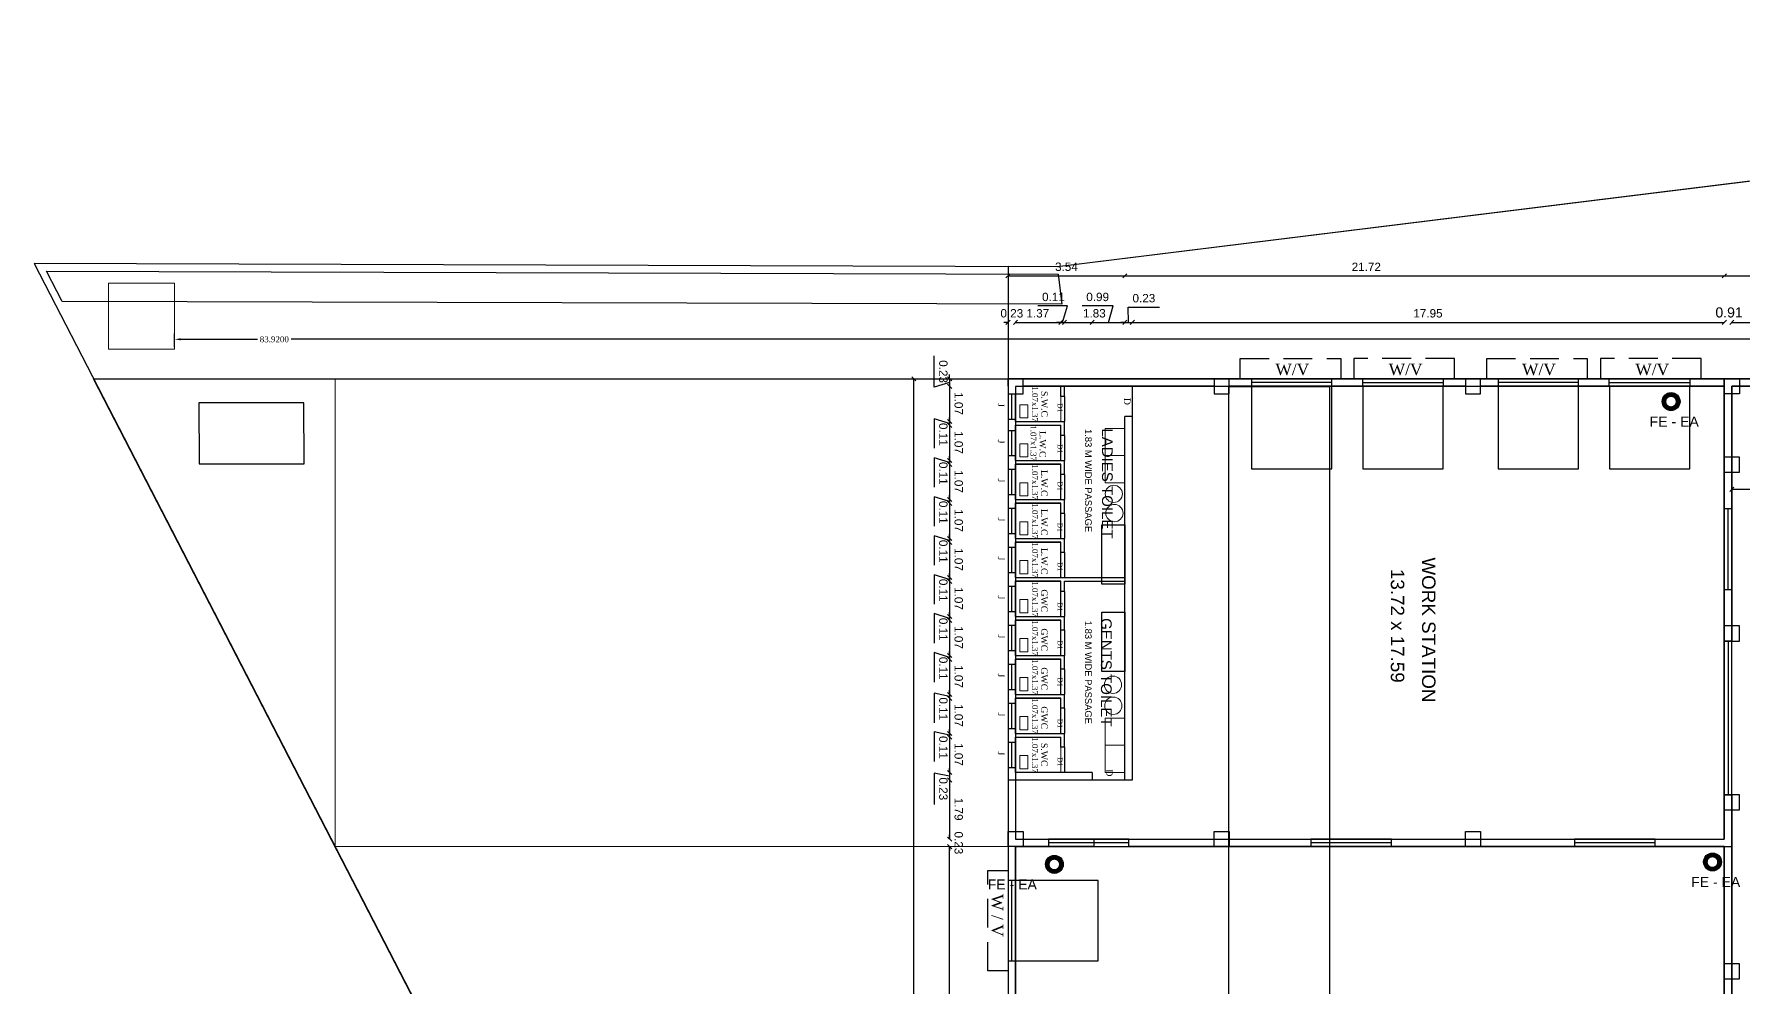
# Model space of a CAD drawing. Header units: metres. Extents: x 2267204 to 2267561, y 3771 to 3959.
# Drawn here: x 2267204.1 to 2267256, y 3919.4 to 3948.3 of the extents above; entities that cross this region are included whole.
import ezdxf
from ezdxf.enums import TextEntityAlignment as Align

# ---------------------------------------------------------------- set-up
doc = ezdxf.new("R2010")
doc.units = ezdxf.units.M
doc.header["$LTSCALE"] = 3.5
doc.header["$MEASUREMENT"] = 0
doc.linetypes.add('HIDDEN', pattern=[0.375, 0.25, -0.125])
doc.layers.get('0').update_dxf_attribs({"linetype": 'CONTINUOUS'})
doc.layers.get('DEFPOINTS').update_dxf_attribs({"linetype": 'CONTINUOUS'})
doc.layers.add('BLK_1_COVERED_AREA', color=140, linetype='CONTINUOUS', plot=False)
doc.layers.add('BLK_1_FLR_0_BLT_UP_AREA', color=1, linetype='CONTINUOUS', plot=False)
for name, color, linetype, lineweight in [('BLK_1_FIRE_TENDER_MOVEMENT', 161, 'CONTINUOUS', 0), ('BLK_1_FLR_0_SP_WC', 233, 'CONTINUOUS', 5), ('BLK_1_FLR_0_WASH', 243, 'CONTINUOUS', 5), ('BLK_2_FIRE_TENDER_MOVEMENT', 161, 'CONTINUOUS', 0), ('SEGREGATED_TOILET', 1, 'CONTINUOUS', 0)]:
    doc.layers.add(name, color=color, linetype=linetype, lineweight=lineweight)
for name, color, linetype in [('BLK_1_FLR_0_AC_ROOM_1', 117, 'CONTINUOUS'), ('BLK_1_FLR_0_CARPET_AREA', 10, 'CONTINUOUS'), ('BLK_1_FLR_0_REGULAR_ROOM_2', 117, 'CONTINUOUS'), ('BLK_1_FLR_0_ROOM_1_LIGHT_VENTILATION_1', 2, 'CONTINUOUS'), ('BLK_1_FLR_0_URINAL', 235, 'CONTINUOUS'), ('BLK_1_FLR_0_WATER_CLOSET', 223, 'CONTINUOUS'), ('BLK_1_FLR_1_ROOF_AREA', 54, 'CONTINUOUS'), ('BLK_1_LVL_0_BLDG_FOOT_PRINT', 1, 'CONTINUOUS'), ('BLK_1_LVL_0_REAR_SETBACK', 11, 'CONTINUOUS'), ('BLK_1_LVL_0_SIDE_SETBACK2', 102, 'CONTINUOUS'), ('floor-ground', 7, 'CONTINUOUS'), ('PLOT_BOUNDARY', 70, 'CONTINUOUS'), ('SEPTIC_TANK_1', 146, 'CONTINUOUS')]:
    doc.layers.add(name, color=color, linetype=linetype)
doc.styles.add('bold', font='arial.ttf')
doc.styles.add('cent', font='arial.ttf', dxfattribs={"height": 9})
doc.styles.add('S', font='times.ttf')
doc.styles.get("Standard").update_dxf_attribs({"font": 'times.ttf'})
doc.styles.add('style3', font='arial.ttf')
doc.styles.add('text', font='arial.ttf')
doc.linetypes.add('ZIGZAG', pattern='A,0.0001,-0.2,[131,ltypeshp.shx,S=0.2,R=0,X=-0.2,Y=0],-0.4,[131,ltypeshp.shx,S=0.2,R=180,X=0.2,Y=0],-0.2', length=0.8001)
doc.dimstyles.get("Standard").update_dxf_attribs({"dimtxt": 0.18, "dimasz": 0.18, "dimexe": 0.18, "dimexo": 0.0625, "dimgap": 0.09, "dimtad": 0, "dimtih": 1, "dimtoh": 1, "dimdec": 4, "dimzin": 0, "dimdsep": 46, "dimtxsty": 'Standard', "dimcen": 0.09, "dimadec": 0, "dimazin": 0, "dimtfac": 1, "dimtdec": 4, "dimtofl": 0, "dimtmove": 0, "dimatfit": 3, "dimfxl": 0, "dimtolj": 1, "dimtzin": 0, "dimarcsym": 0})

# ---------------------------------------------------------------- blocks, each defined once
blk = doc.blocks.new('*D20')
at = {"layer": 'DEFPOINTS', "color": 0}
for p in [(2267292.325, 3939.031), (2267208.405, 3938.728), (2267292.325, 3938.732)]:
    blk.add_point(p, dxfattribs=at)
at = {"layer": 'SEGREGATED_TOILET', "color": 0, "lineweight": -2}
for p, q in [((2267208.405, 3938.791), (2267208.405, 3939.208)), ((2267208.585, 3939.028), (2267210.919, 3939.028)), ((2267292.145, 3939.031), (2267211.938, 3939.028)), ((2267292.325, 3938.794), (2267292.325, 3939.211))]:
    blk.add_line(p, q, dxfattribs=at)
at = {"layer": 'SEGREGATED_TOILET', "color": 0}
for points in [[(2267208.585, 3939.058), (2267208.585, 3938.998), (2267208.405, 3939.028)], [(2267292.145, 3939.061), (2267292.145, 3939.001), (2267292.325, 3939.031)]]:
    blk.add_solid(points, dxfattribs=at)
at = {"layer": 'SEGREGATED_TOILET', "color": 0, "insert": (2267211.428, 3939.028), "char_height": 0.18, "attachment_point": 5}
blk.add_mtext('\\A1;83.9200', dxfattribs=at)
blk = doc.blocks.new('A$C6FD31E64')
h = blk.add_hatch(color=0)
edge = h.paths.add_edge_path()
edge.add_ellipse((23.019, 89.075), major_axis=(0.202, -0.202), ratio=1, start_angle=45, end_angle=225)
edge.add_ellipse((23.019, 89.075), major_axis=(0.202, 0.202), ratio=1, start_angle=135, end_angle=315)
edge = h.paths.add_edge_path(flags=16)
edge.add_ellipse((23.019, 89.075), major_axis=(0.101, -0.101), ratio=1, start_angle=45, end_angle=225, ccw=False)
edge.add_ellipse((23.019, 89.075), major_axis=(0.101, 0.101), ratio=1, start_angle=135, end_angle=315, ccw=False)
h = blk.add_hatch(color=0)
edge = h.paths.add_edge_path()
edge.add_ellipse((4.321, 75.054), major_axis=(0.202, -0.202), ratio=1, start_angle=45, end_angle=225)
edge.add_ellipse((4.321, 75.054), major_axis=(0.202, -0.202), ratio=1, start_angle=225, end_angle=405)
edge = h.paths.add_edge_path(flags=16)
edge.add_ellipse((4.321, 75.054), major_axis=(0.101, -0.101), ratio=1, start_angle=45, end_angle=225, ccw=False)
edge.add_ellipse((4.321, 75.054), major_axis=(0.101, 0.101), ratio=1, start_angle=135, end_angle=315, ccw=False)
h = blk.add_hatch(color=0)
edge = h.paths.add_edge_path()
edge.add_ellipse((24.276, 75.126), major_axis=(0.202, -0.202), ratio=1, start_angle=45, end_angle=225)
edge.add_ellipse((24.276, 75.126), major_axis=(0.202, -0.202), ratio=1, start_angle=225, end_angle=405)
edge = h.paths.add_edge_path(flags=16)
edge.add_ellipse((24.276, 75.126), major_axis=(0.101, 0.101), ratio=1, start_angle=-45, end_angle=135, ccw=False)
edge.add_ellipse((24.276, 75.126), major_axis=(0.101, -0.101), ratio=1, start_angle=225, end_angle=405, ccw=False)
at = {"color": 0, "linetype": 'ByBlock'}
for p, q in [((2.98, 92.949), (2.853, 92.822)), ((2.98, 92.949), (2.853, 92.822)), ((6.397, 92.822), (6.524, 92.949)), ((24.571, 92.822), (24.698, 92.949)), ((24.698, 92.949), (24.571, 92.822)), ((2.853, 91.411), (2.98, 91.538)), ((3.209, 91.538), (3.082, 91.411)), ((3.209, 91.538), (3.082, 91.411)), ((4.454, 91.411), (4.581, 91.538)), ((4.454, 91.411), (4.581, 91.538)), ((4.695, 91.538), (4.568, 91.411)), ((4.695, 91.538), (4.568, 91.411)), ((5.533, 91.538), (5.406, 91.411)), ((6.397, 91.411), (6.524, 91.538)), ((6.397, 91.411), (6.524, 91.538)), ((6.397, 91.411), (6.524, 91.538)), ((6.752, 91.538), (6.625, 91.411)), ((6.752, 91.538), (6.625, 91.411)), ((24.571, 91.411), (24.698, 91.538)), ((24.927, 91.538), (24.8, 91.411)), ((0.127, 89.703), (0, 89.83)), ((1.084, 89.83), (1.211, 89.703)), ((1.211, 89.474), (1.084, 89.601)), ((1.211, 89.474), (1.084, 89.601)), ((1.084, 88.534), (1.211, 88.407)), ((1.084, 88.534), (1.211, 88.407)), ((1.211, 88.293), (1.084, 88.42)), ((1.211, 88.293), (1.084, 88.42)), ((1.084, 87.353), (1.211, 87.226)), ((1.084, 87.353), (1.211, 87.226)), ((1.211, 87.112), (1.084, 87.239)), ((1.211, 87.112), (1.084, 87.239)), ((1.084, 86.172), (1.211, 86.045)), ((1.084, 86.172), (1.211, 86.045)), ((1.211, 85.931), (1.084, 86.058)), ((1.211, 85.931), (1.084, 86.058)), ((24.927, 86.483), (24.8, 86.356)), ((1.084, 84.991), (1.211, 84.864)), ((1.084, 84.991), (1.211, 84.864)), ((1.211, 84.75), (1.084, 84.877)), ((1.211, 84.75), (1.084, 84.877)), ((1.084, 83.81), (1.211, 83.683)), ((1.084, 83.81), (1.211, 83.683)), ((1.211, 83.569), (1.084, 83.696)), ((1.211, 83.569), (1.084, 83.696)), ((1.084, 82.629), (1.211, 82.502)), ((1.084, 82.629), (1.211, 82.502)), ((1.211, 82.387), (1.084, 82.514)), ((1.211, 82.387), (1.084, 82.514)), ((1.084, 81.448), (1.211, 81.321)), ((1.084, 81.448), (1.211, 81.321)), ((1.211, 81.206), (1.084, 81.333)), ((1.211, 81.206), (1.084, 81.333)), ((1.084, 80.266), (1.211, 80.139)), ((1.084, 80.266), (1.211, 80.139)), ((1.211, 80.025), (1.084, 80.152)), ((1.211, 80.025), (1.084, 80.152)), ((1.084, 79.085), (1.211, 78.958)), ((1.084, 79.085), (1.211, 78.958)), ((1.211, 78.844), (1.084, 78.971)), ((1.211, 78.844), (1.084, 78.971)), ((1.084, 77.904), (1.211, 77.777)), ((1.084, 77.904), (1.211, 77.777)), ((1.211, 77.549), (1.084, 77.676)), ((1.211, 77.549), (1.084, 77.676)), ((1.084, 75.885), (1.211, 75.758)), ((1.084, 75.885), (1.211, 75.758)), ((1.211, 75.529), (1.084, 75.656)), ((1.211, 75.529), (1.084, 75.656))]:
    blk.add_line(p, q, dxfattribs=at)
at = {"color": 0}
for p, q in [((2.917, 92.885), (6.46, 92.885)), ((2.917, 92.885), (24.635, 92.885)), ((24.635, 92.885), (55.573, 92.885)), ((4.717, 91.971), (3.821, 91.971)), ((4.574, 91.475), (4.717, 91.971)), ((6.108, 91.971), (5.162, 91.971)), ((5.965, 91.475), (6.108, 91.971)), ((6.575, 91.475), (6.564, 91.933)), ((6.564, 91.933), (7.509, 91.933)), ((2.917, 91.475), (2.79, 91.475)), ((3.146, 91.475), (4.517, 91.475)), ((3.146, 91.475), (3.273, 91.475)), ((4.517, 91.475), (4.39, 91.475)), ((4.517, 91.475), (4.632, 91.475)), ((4.632, 91.475), (6.46, 91.475)), ((4.632, 91.475), (4.759, 91.475)), ((5.47, 91.475), (6.46, 91.475)), ((6.46, 91.475), (6.333, 91.475)), ((6.46, 91.475), (6.689, 91.475)), ((6.689, 91.475), (6.816, 91.475)), ((6.689, 91.475), (24.635, 91.475)), ((24.863, 91.475), (55.344, 91.475)), ((0.682, 89.512), (0.682, 90.457)), ((0.063, 45.939), (0.063, 89.766)), ((1.147, 89.652), (0.682, 89.512)), ((1.147, 89.766), (1.147, 89.893)), ((1.147, 89.766), (1.147, 89.538)), ((24.635, 89.766), (2.917, 89.766)), ((2.917, 89.766), (2.917, 75.593)), ((2.917, 89.766), (2.917, 77.612)), ((2.917, 89.538), (2.917, 89.766)), ((2.917, 89.766), (2.917, 45.939)), ((24.635, 89.766), (2.917, 89.766)), ((2.917, 89.766), (2.917, 77.612)), ((24.635, 89.766), (2.917, 89.766)), ((6.46, 89.766), (2.917, 89.766)), ((2.917, 89.766), (2.917, 77.612)), ((24.635, 89.766), (2.917, 89.766)), ((2.917, 89.766), (2.917, 75.593)), ((3.374, 89.766), (2.917, 89.766)), ((2.917, 89.766), (2.917, 89.309)), ((3.374, 89.766), (2.917, 89.766)), ((2.917, 89.766), (2.917, 89.309)), ((3.374, 89.309), (3.374, 89.766)), ((3.374, 89.309), (3.374, 89.766)), ((9.623, 89.766), (9.166, 89.766)), ((9.166, 89.766), (9.166, 89.309)), ((9.623, 89.766), (9.166, 89.766)), ((9.166, 89.766), (9.166, 89.309)), ((9.623, 89.309), (9.623, 89.766)), ((9.623, 89.309), (9.623, 89.766)), ((12.737, 89.766), (10.299, 89.766)), ((10.299, 89.766), (10.299, 89.538)), ((12.737, 89.652), (10.299, 89.652)), ((12.737, 89.538), (12.737, 89.766)), ((13.671, 89.538), (13.671, 89.766)), ((13.671, 89.766), (16.11, 89.766)), ((13.671, 89.652), (16.11, 89.652)), ((16.11, 89.766), (16.11, 89.538)), ((17.243, 89.766), (16.786, 89.766)), ((16.786, 89.766), (16.786, 89.309)), ((17.243, 89.766), (16.786, 89.766)), ((16.786, 89.766), (16.786, 89.309)), ((17.243, 89.309), (17.243, 89.766)), ((17.243, 89.309), (17.243, 89.766)), ((20.215, 89.766), (17.777, 89.766)), ((17.777, 89.766), (17.777, 89.538)), ((20.215, 89.652), (17.777, 89.652)), ((20.215, 89.538), (20.215, 89.766)), ((21.149, 89.538), (21.149, 89.766)), ((21.149, 89.766), (23.588, 89.766)), ((21.149, 89.652), (23.588, 89.652)), ((23.588, 89.766), (23.588, 89.538)), ((55.573, 89.766), (24.635, 89.766)), ((24.635, 89.766), (24.635, 75.821)), ((24.635, 89.766), (24.863, 89.766)), ((55.573, 89.766), (24.635, 89.766)), ((24.635, 89.766), (24.635, 89.766)), ((55.573, 89.766), (24.635, 89.766)), ((24.635, 89.766), (24.635, 89.766)), ((55.573, 89.766), (24.635, 89.766)), ((24.635, 89.766), (24.635, 89.766)), ((24.635, 89.766), (25.092, 89.766)), ((24.635, 89.309), (24.635, 89.766)), ((25.092, 89.766), (25.092, 89.309)), ((1.147, 89.538), (1.147, 88.471)), ((1.147, 89.538), (1.147, 89.411)), ((2.917, 89.309), (3.146, 89.309)), ((2.917, 89.309), (3.374, 89.309)), ((2.917, 89.309), (3.374, 89.309)), ((3.031, 88.547), (3.031, 89.309)), ((3.146, 89.309), (3.146, 76.05)), ((3.146, 88.471), (3.146, 89.309)), ((9.166, 89.538), (3.374, 89.538)), ((3.374, 89.538), (4.517, 89.538)), ((4.517, 89.233), (4.517, 89.538)), ((4.632, 89.233), (4.517, 89.233)), ((4.632, 89.233), (4.632, 89.538)), ((4.632, 89.538), (5.47, 89.538)), ((4.632, 89.233), (4.632, 88.471)), ((6.689, 77.612), (6.689, 89.538)), ((9.166, 89.309), (9.623, 89.309)), ((9.166, 89.309), (9.623, 89.309)), ((16.786, 89.538), (9.623, 89.538)), ((10.299, 89.538), (12.737, 89.538)), ((16.11, 89.538), (13.671, 89.538)), ((16.786, 89.309), (17.243, 89.309)), ((16.786, 89.309), (17.243, 89.309)), ((24.635, 89.538), (17.243, 89.538)), ((17.777, 89.538), (20.215, 89.538)), ((23.588, 89.538), (21.149, 89.538)), ((25.092, 89.309), (24.635, 89.309)), ((24.863, 89.309), (24.863, 87.393)), ((29.905, 89.538), (25.092, 89.538)), ((1.147, 88.471), (1.147, 88.598)), ((6.689, 88.623), (6.46, 88.623)), ((6.46, 77.612), (6.46, 88.623)), ((1.147, 88.414), (0.682, 88.557)), ((0.682, 88.557), (0.682, 87.66)), ((1.147, 88.471), (1.147, 88.357)), ((1.147, 88.357), (1.147, 88.23)), ((1.147, 88.357), (1.147, 87.29)), ((2.917, 88.547), (3.146, 88.547)), ((2.917, 88.204), (3.146, 88.204)), ((3.031, 87.442), (3.031, 88.204)), ((3.146, 88.471), (4.632, 88.471)), ((3.146, 88.357), (4.517, 88.357)), ((3.146, 87.29), (3.146, 88.357)), ((4.517, 88.052), (4.517, 88.357)), ((4.632, 88.052), (4.632, 88.471)), ((4.632, 88.052), (4.517, 88.052)), ((4.632, 88.052), (4.632, 87.29)), ((1.147, 87.233), (0.682, 87.375)), ((0.682, 87.375), (0.682, 86.479)), ((1.147, 87.29), (1.147, 87.417)), ((1.147, 87.29), (1.147, 87.175)), ((1.147, 87.175), (1.147, 86.109)), ((1.147, 87.175), (1.147, 87.048)), ((2.917, 87.442), (3.146, 87.442)), ((3.146, 87.29), (4.632, 87.29)), ((3.146, 87.175), (4.517, 87.175)), ((3.146, 86.109), (3.146, 87.175)), ((4.517, 86.871), (4.517, 87.175)), ((4.632, 86.871), (4.632, 87.29)), ((25.092, 87.393), (24.635, 87.393)), ((24.635, 87.393), (24.635, 86.936)), ((25.092, 87.393), (24.635, 87.393)), ((24.635, 87.393), (24.635, 86.936)), ((25.092, 86.936), (25.092, 87.393)), ((25.092, 86.936), (25.092, 87.393)), ((2.917, 87.023), (3.146, 87.023)), ((3.031, 86.261), (3.031, 87.023)), ((4.632, 86.871), (4.517, 86.871)), ((4.632, 86.871), (4.632, 86.109)), ((24.635, 86.936), (25.092, 86.936)), ((24.635, 86.936), (25.092, 86.936)), ((24.863, 86.936), (24.863, 82.277)), ((1.147, 86.051), (0.682, 86.194)), ((0.682, 86.194), (0.682, 85.298)), ((1.147, 86.109), (1.147, 86.236)), ((1.147, 86.109), (1.147, 85.994)), ((2.917, 86.261), (3.146, 86.261)), ((3.146, 86.109), (4.632, 86.109)), ((4.632, 85.69), (4.632, 86.109)), ((24.863, 86.42), (26.768, 86.42)), ((1.147, 85.994), (1.147, 84.927)), ((1.147, 85.994), (1.147, 85.867)), ((2.917, 85.842), (3.146, 85.842)), ((3.031, 85.08), (3.031, 85.842)), ((3.146, 85.994), (4.517, 85.994)), ((3.146, 84.927), (3.146, 85.994)), ((4.517, 85.69), (4.517, 85.994)), ((4.632, 85.69), (4.517, 85.69)), ((4.632, 85.69), (4.632, 84.927)), ((24.635, 85.826), (24.635, 83.387)), ((24.863, 85.826), (24.635, 85.826)), ((24.749, 83.387), (24.749, 85.826)), ((24.863, 83.387), (24.863, 85.826)), ((1.147, 84.87), (0.682, 85.013)), ((0.682, 85.013), (0.682, 84.117)), ((1.147, 84.927), (1.147, 85.054)), ((2.917, 85.08), (3.146, 85.08)), ((1.147, 84.927), (1.147, 84.813)), ((1.147, 84.813), (1.147, 83.746)), ((1.147, 84.813), (1.147, 84.686)), ((2.917, 84.661), (3.146, 84.661)), ((3.031, 83.899), (3.031, 84.661)), ((3.146, 84.927), (4.632, 84.927)), ((3.146, 84.813), (4.517, 84.813)), ((3.146, 83.746), (3.146, 84.813)), ((4.517, 84.508), (4.517, 84.813)), ((4.632, 84.508), (4.517, 84.508)), ((4.632, 84.508), (4.632, 84.927)), ((4.632, 84.508), (4.632, 83.746)), ((1.147, 83.689), (0.682, 83.832)), ((0.682, 83.832), (0.682, 82.936)), ((1.147, 83.746), (1.147, 83.873)), ((1.147, 83.746), (1.147, 83.632)), ((1.147, 83.632), (1.147, 82.565)), ((1.147, 83.632), (1.147, 83.505)), ((2.917, 83.899), (3.146, 83.899)), ((2.917, 83.48), (3.146, 83.48)), ((3.031, 82.718), (3.031, 83.48)), ((3.146, 83.746), (6.46, 83.746)), ((3.146, 83.632), (4.517, 83.632)), ((3.146, 82.565), (3.146, 83.632)), ((4.517, 83.327), (4.517, 83.632)), ((4.632, 83.632), (6.46, 83.632)), ((4.632, 83.327), (4.632, 83.632)), ((4.632, 83.327), (4.517, 83.327)), ((4.632, 83.327), (4.632, 82.565)), ((24.635, 83.387), (24.863, 83.387)), ((1.147, 82.508), (0.682, 82.651)), ((0.682, 82.651), (0.682, 81.754)), ((1.147, 82.565), (1.147, 82.692)), ((1.147, 82.565), (1.147, 82.451)), ((1.147, 82.451), (1.147, 81.384)), ((1.147, 82.451), (1.147, 82.324)), ((2.917, 82.718), (3.146, 82.718)), ((3.146, 82.565), (4.632, 82.565)), ((3.146, 82.451), (4.517, 82.451)), ((3.146, 81.384), (3.146, 82.451)), ((4.517, 82.146), (4.517, 82.451)), ((4.632, 82.146), (4.632, 82.565)), ((2.917, 82.299), (3.146, 82.299)), ((3.031, 81.536), (3.031, 82.299)), ((4.632, 82.146), (4.517, 82.146)), ((4.632, 82.146), (4.632, 81.384)), ((25.092, 82.277), (24.635, 82.277)), ((24.635, 82.277), (24.635, 81.82)), ((25.092, 82.277), (24.635, 82.277)), ((24.635, 82.277), (24.635, 81.82)), ((25.092, 81.82), (25.092, 82.277)), ((25.092, 81.82), (25.092, 82.277)), ((1.147, 81.327), (0.682, 81.47)), ((0.682, 81.47), (0.682, 80.573)), ((1.147, 81.384), (1.147, 81.511)), ((1.147, 81.384), (1.147, 81.27)), ((2.917, 81.536), (3.146, 81.536)), ((3.146, 81.384), (4.632, 81.384)), ((4.632, 80.965), (4.632, 81.384)), ((24.635, 81.82), (25.092, 81.82)), ((24.635, 81.82), (25.092, 81.82)), ((1.147, 81.27), (1.147, 80.203)), ((1.147, 81.27), (1.147, 81.143)), ((2.917, 81.117), (3.146, 81.117)), ((3.031, 80.355), (3.031, 81.117)), ((3.146, 81.27), (4.517, 81.27)), ((3.146, 80.203), (3.146, 81.27)), ((4.517, 80.965), (4.517, 81.27)), ((4.632, 80.965), (4.517, 80.965)), ((4.632, 80.965), (4.632, 80.203)), ((1.147, 80.203), (1.147, 80.33)), ((2.917, 80.355), (3.146, 80.355)), ((1.147, 80.146), (0.682, 80.242)), ((0.682, 80.242), (0.682, 79.346)), ((1.147, 80.203), (1.147, 80.089)), ((1.147, 80.089), (1.147, 79.022)), ((1.147, 80.089), (1.147, 79.962)), ((2.917, 79.936), (3.146, 79.936)), ((3.031, 79.174), (3.031, 79.936)), ((3.146, 80.203), (4.632, 80.203)), ((3.146, 80.089), (4.517, 80.089)), ((3.146, 79.022), (3.146, 80.089)), ((4.517, 79.784), (4.517, 80.089)), ((4.632, 79.784), (4.517, 79.784)), ((4.632, 79.784), (4.632, 80.203)), ((4.632, 79.784), (4.632, 79.022)), ((1.147, 78.965), (0.682, 79.074)), ((0.682, 79.074), (0.682, 78.177)), ((1.147, 79.022), (1.147, 79.149)), ((1.147, 79.022), (1.147, 78.908)), ((1.147, 78.908), (1.147, 77.841)), ((1.147, 78.908), (1.147, 78.78)), ((2.917, 79.174), (3.146, 79.174)), ((2.917, 78.755), (3.146, 78.755)), ((3.031, 77.993), (3.031, 78.755)), ((3.146, 79.022), (4.632, 79.022)), ((3.146, 78.908), (4.517, 78.908)), ((3.146, 77.841), (3.146, 78.908)), ((4.517, 78.603), (4.517, 78.908)), ((4.632, 78.603), (4.632, 79.022)), ((4.632, 78.603), (4.517, 78.603)), ((4.632, 78.603), (4.632, 77.841)), ((1.147, 77.726), (0.682, 77.818)), ((0.682, 77.818), (0.682, 76.873)), ((1.147, 77.841), (1.147, 77.968)), ((1.147, 77.841), (1.147, 77.612)), ((2.917, 77.993), (3.146, 77.993)), ((5.47, 77.841), (3.146, 77.841)), ((5.47, 77.841), (5.47, 77.612)), ((1.147, 77.612), (1.147, 75.821)), ((1.147, 77.612), (1.147, 77.485)), ((2.917, 77.612), (2.917, 77.612)), ((2.917, 77.612), (2.917, 75.593)), ((2.917, 77.612), (6.46, 77.612)), ((5.47, 77.612), (6.46, 77.612)), ((6.46, 77.612), (6.689, 77.612)), ((25.092, 77.16), (24.635, 77.16)), ((24.635, 77.16), (24.635, 76.703)), ((25.092, 77.16), (24.635, 77.16)), ((24.635, 77.16), (24.635, 76.703)), ((24.635, 76.703), (25.092, 76.703)), ((24.635, 76.703), (25.092, 76.703)), ((24.863, 76.703), (24.863, 75.593)), ((25.092, 76.703), (25.092, 77.16)), ((25.092, 76.703), (25.092, 77.16)), ((1.147, 75.821), (1.147, 75.948)), ((2.917, 76.05), (3.374, 76.05)), ((2.917, 75.593), (2.917, 76.05)), ((2.917, 76.05), (3.374, 76.05)), ((2.917, 75.593), (2.917, 76.05)), ((2.917, 76.05), (3.374, 76.05)), ((2.917, 75.593), (2.917, 76.05)), ((2.917, 76.05), (3.374, 76.05)), ((2.917, 75.593), (2.917, 76.05)), ((3.374, 76.05), (3.374, 75.593)), ((3.374, 76.05), (3.374, 75.593)), ((3.374, 76.05), (3.374, 75.593)), ((3.374, 76.05), (3.374, 75.593)), ((3.374, 75.821), (9.166, 75.821)), ((6.585, 75.821), (4.147, 75.821)), ((4.147, 75.821), (4.147, 75.593)), ((6.585, 75.707), (4.147, 75.707)), ((6.585, 75.593), (6.585, 75.821)), ((9.166, 76.05), (9.623, 76.05)), ((9.166, 75.593), (9.166, 76.05)), ((9.166, 76.05), (9.623, 76.05)), ((9.166, 75.593), (9.166, 76.05)), ((9.623, 76.05), (9.623, 75.593)), ((9.623, 76.05), (9.623, 75.593)), ((9.623, 75.821), (16.786, 75.821)), ((14.542, 75.821), (12.103, 75.821)), ((12.103, 75.821), (12.103, 75.593)), ((14.542, 75.707), (12.103, 75.707)), ((14.542, 75.593), (14.542, 75.821)), ((16.786, 76.05), (17.243, 76.05)), ((16.786, 75.593), (16.786, 76.05)), ((16.786, 76.05), (17.243, 76.05)), ((16.786, 75.593), (16.786, 76.05)), ((17.243, 76.05), (17.243, 75.593)), ((17.243, 76.05), (17.243, 75.593)), ((17.243, 75.821), (24.635, 75.821)), ((22.535, 75.821), (20.096, 75.821)), ((20.096, 75.821), (20.096, 75.593)), ((22.535, 75.707), (20.096, 75.707)), ((22.535, 75.593), (22.535, 75.821)), ((1.147, 75.593), (1.147, 75.466)), ((1.147, 46.168), (1.147, 75.593)), ((2.917, 75.593), (2.917, 46.396)), ((2.917, 75.593), (2.917, 73.804)), ((2.917, 75.593), (2.917, 75.593)), ((2.917, 75.593), (2.917, 45.939)), ((2.917, 75.593), (2.917, 75.593)), ((2.917, 75.593), (2.917, 45.939)), ((3.374, 75.593), (2.917, 75.593)), ((3.374, 75.593), (2.917, 75.593)), ((3.374, 75.593), (2.917, 75.593)), ((3.374, 75.593), (2.917, 75.593)), ((3.146, 75.593), (3.146, 71.108)), ((3.146, 75.593), (24.863, 75.593)), ((4.147, 75.593), (6.585, 75.593)), ((9.623, 75.593), (9.166, 75.593)), ((9.623, 75.593), (9.166, 75.593)), ((12.103, 75.593), (14.542, 75.593)), ((17.243, 75.593), (16.786, 75.593)), ((17.243, 75.593), (16.786, 75.593)), ((20.096, 75.593), (22.535, 75.593)), ((2.917, 74.569), (2.917, 72.131)), ((3.146, 74.569), (2.917, 74.569)), ((3.031, 72.131), (3.031, 74.569)), ((3.146, 72.131), (3.146, 74.569)), ((2.917, 72.131), (3.146, 72.131)), ((25.092, 72.044), (24.635, 72.044)), ((24.635, 72.044), (24.635, 71.587)), ((25.092, 72.044), (24.635, 72.044)), ((24.635, 72.044), (24.635, 71.587)), ((25.092, 71.587), (25.092, 72.044)), ((25.092, 71.587), (25.092, 72.044)), ((24.635, 71.587), (25.092, 71.587)), ((24.635, 71.587), (25.092, 71.587))]:
    blk.add_line(p, q, dxfattribs=at)
at = {"color": 0, "linetype": 'HIDDEN'}
for p, q in [((9.956, 89.766), (9.956, 90.376)), ((9.956, 90.376), (13.004, 90.376)), ((13.004, 90.376), (13.004, 89.766)), ((16.453, 90.376), (13.405, 90.376)), ((13.405, 90.376), (13.405, 89.766)), ((16.453, 89.766), (16.453, 90.376)), ((17.434, 89.766), (17.434, 90.376)), ((17.434, 90.376), (20.482, 90.376)), ((20.482, 90.376), (20.482, 89.766)), ((23.931, 90.376), (20.883, 90.376)), ((20.883, 90.376), (20.883, 89.766)), ((23.931, 89.766), (23.931, 90.376)), ((24.635, 75.593), (24.635, 46.418)), ((24.863, 75.593), (24.863, 46.418)), ((2.307, 71.826), (2.307, 74.874)), ((2.307, 74.874), (2.917, 74.874)), ((2.917, 71.826), (2.307, 71.826))]:
    blk.add_line(p, q, dxfattribs=at)
at = {"color": 0, "linetype": 'ZIGZAG', "ltscale": 0.5}
blk.add_line((24.749, 81.82), (24.749, 77.16), dxfattribs=at)
at = {"color": 0}
for centre, major_axis, start_param, end_param in [((23.022, 89.078), (0.191, 0.191), 3.926991, 10.210176), ((23.019, 89.075), (0.124, -0.124), 5.497787, 11.780972), ((4.324, 75.058), (0.191, 0.191), 3.926991, 10.210176), ((4.321, 75.054), (0.124, -0.124), 5.497787, 11.780972), ((24.279, 75.13), (0.191, 0.191), 3.926991, 10.210176), ((24.276, 75.126), (0.124, 0.124), 3.926991, 10.210176)]:
    blk.add_ellipse(centre, major_axis=major_axis, ratio=1, start_param=start_param, end_param=end_param, dxfattribs=at)
at = {"color": 0, "width": 1}
for s, height, style, p in [('3.54 ', 0.254, 'cent', (4.344, 93.033)), ('21.72 ', 0.254, 'cent', (13.336, 93.029)), ('0.11 ', 0.254, 'cent', (3.949, 92.119)), ('0.99 ', 0.254, 'cent', (5.29, 92.119)), ('0.23 ', 0.254, 'cent', (6.692, 92.081)), ('0.23 ', 0.254, 'cent', (2.687, 91.623)), ('1.37 ', 0.254, 'cent', (3.475, 91.623)), ('1.83 ', 0.254, 'cent', (5.189, 91.623)), ('17.95 ', 0.254, 'cent', (15.206, 91.623)), ('0.91 ', 0.3048, 'bold', (24.365, 91.624))]:
    blk.add_text(s, height=height, dxfattribs=dict(at, style=style)).set_placement(p)
for s, height, style, p in [('0.23 ', 0.254, 'cent', (0.83, 90.329)), ('1.07 ', 0.254, 'cent', (1.295, 89.361)), ('D1', 0.1491, 'S', (4.421, 89.028)), ('0.11 ', 0.254, 'cent', (0.83, 88.428)), ('1.07 ', 0.254, 'cent', (1.295, 88.18)), ('1.83 M WIDE PASSAGE', 0.20321, 'text', (5.253, 88.244)), ('D1', 0.1491, 'S', (4.421, 87.787)), ('0.11 ', 0.254, 'cent', (0.83, 87.247)), ('1.07 ', 0.254, 'cent', (1.295, 86.999)), ('D1', 0.1491, 'S', (4.421, 86.653)), ('0.11 ', 0.254, 'cent', (0.83, 86.066)), ('1.07 ', 0.254, 'cent', (1.295, 85.817)), ('D1', 0.1491, 'S', (4.421, 85.406)), ('0.11 ', 0.254, 'cent', (0.83, 84.885)), ('1.07 ', 0.254, 'cent', (1.295, 84.636)), ('D1', 0.1491, 'S', (4.421, 84.212)), ('0.11 ', 0.254, 'cent', (0.83, 83.704)), ('1.07 ', 0.254, 'cent', (1.295, 83.455)), ('D1', 0.1491, 'S', (4.421, 82.993)), ('0.11 ', 0.254, 'cent', (0.83, 82.523)), ('1.83 M WIDE PASSAGE', 0.20321, 'text', (5.253, 82.433)), ('1.07 ', 0.254, 'cent', (1.295, 82.274)), ('D1', 0.1491, 'S', (4.421, 81.843)), ('0.11 ', 0.254, 'cent', (0.83, 81.342)), ('1.07 ', 0.254, 'cent', (1.295, 81.093)), ('D1', 0.1491, 'S', (4.421, 80.717)), ('0.11 ', 0.254, 'cent', (0.83, 80.114)), ('1.07 ', 0.254, 'cent', (1.295, 79.912)), ('D1', 0.1491, 'S', (4.421, 79.466)), ('0.11 ', 0.254, 'cent', (0.83, 78.945)), ('1.07 ', 0.254, 'cent', (1.295, 78.731)), ('D1', 0.1491, 'S', (4.421, 78.302)), ('0.23 ', 0.254, 'cent', (0.83, 77.69)), ('1.79 ', 0.254, 'cent', (1.295, 77.074)), ('0.23 ', 0.254, 'cent', (1.295, 76.052))]:
    blk.add_text(s, height=height, rotation=270, dxfattribs=dict(at, style=style)).set_placement(p)
for p in [(11.025, 89.874), (14.46, 89.874), (18.503, 89.874), (21.938, 89.874)]:
    blk.add_text('W/V', height=0.3493, dxfattribs=at).set_placement(p)
for s, height, p in [('1.07x1.37', 0.1789, (3.644, 89.538)), ('S.W.C', 0.1968, (3.927, 89.398)), ('D', 0.199, (6.432, 89.19)), ('J', 0.199, (2.611, 89.029)), ('1.07x1.37', 0.1789, (3.599, 88.357)), ('L.W.C', 0.1968, (3.875, 88.188)), ('J', 0.199, (2.611, 87.924)), ('1.07x1.37', 0.1789, (3.644, 87.175)), ('J', 0.199, (2.611, 86.743)), ('L.W.C', 0.1968, (3.92, 87.007)), ('J', 0.199, (2.611, 85.562)), ('1.07x1.37', 0.1789, (3.644, 85.994)), ('L.W.C', 0.1968, (3.92, 85.826)), ('1.07x1.37', 0.1789, (3.644, 84.813)), ('L.W.C', 0.1968, (3.92, 84.645)), ('J', 0.199, (2.611, 84.381)), ('1.07x1.37', 0.1789, (3.644, 83.632)), ('J', 0.199, (2.611, 83.2)), ('GWC', 0.1968, (3.92, 83.386)), ('1.07x1.37', 0.1789, (3.644, 82.451)), ('J', 0.199, (2.611, 82.019)), ('GWC', 0.1968, (3.92, 82.205)), ('J', 0.199, (2.611, 80.838)), ('1.07x1.37', 0.1789, (3.644, 81.27)), ('GWC', 0.1968, (3.92, 81.024)), ('1.07x1.37', 0.1789, (3.644, 80.089)), ('GWC', 0.1968, (3.92, 79.843)), ('J', 0.199, (2.611, 79.656)), ('1.07x1.37', 0.1789, (3.644, 78.908)), ('J', 0.199, (2.611, 78.475)), ('S.WC', 0.1968, (3.92, 78.737)), ('D', 0.199, (5.894, 77.936)), ('W / V', 0.3493, (2.421, 74.154))]:
    blk.add_text(s, height=height, rotation=270, dxfattribs=at).set_placement(p)
at = {"color": 0, "lineweight": 9, "style": 'style3', "width": 1}
for p in [(23.235, 88.317), (24.493, 74.368), (3.165, 74.296)]:
    blk.add_text('FE - EA  ', height=0.3048, dxfattribs=at).set_placement(p, align=Align.CENTER)
for s, height, p in [('LADIES TOILET', 0.3259, (5.766, 88.263)), ('13.72 x 17.59', 0.40738, (14.525, 84.007)), ('WORK STATION ', 0.40738, (15.471, 84.355)), ('GENTS TOILET', 0.3259, (5.735, 82.516))]:
    blk.add_text(s, height=height, rotation=270, dxfattribs=at).set_placement(p)

msp = doc.modelspace()

# ---------------------------------------------------------------- linework, layer by layer
at = {"layer": 'BLK_1_COVERED_AREA'}
msp.add_lwpolyline([(2267233.67365, 3937.83233), (2267233.67365, 3937.83233), (2267233.67365, 3937.83233), (2267233.67365, 3894.00511), (2267255.39132, 3894.00511), (2267255.39132, 3848.67562), (2267286.32946, 3848.67562), (2267286.32946, 3937.83233), (2267255.39132, 3937.83233), (2267255.39132, 3937.83233)], close=True, dxfattribs=at)
at = {"layer": 'BLK_1_FIRE_TENDER_MOVEMENT'}
msp.add_lwpolyline([(2267213.27245, 3923.65869), (2267233.67366, 3923.6587), (2267233.67365, 3937.83233), (2267213.27245, 3937.83233)], close=True, dxfattribs=at)
at = {"layer": 'BLK_1_FLR_0_AC_ROOM_1', "color": 4, "ltscale": 400}
msp.add_lwpolyline([(2267255.39132, 3923.88731), (2267255.39132, 3937.60291), (2267233.90137, 3937.60291), (2267233.90137, 3923.88731)], close=True, dxfattribs=at)
at = {"layer": 'BLK_1_FLR_0_AC_ROOM_1', "color": 4}
msp.add_lwpolyline([(2267286.10085, 3937.60373), (2267286.10085, 3848.90422), (2267255.61992, 3848.90422), (2267255.61992, 3937.60373)], close=True, dxfattribs=at)
at = {"layer": 'BLK_1_FLR_0_BLT_UP_AREA', "color": 47}
msp.add_lwpolyline([(2267233.67365, 3937.83233), (2267233.67365, 3937.83233), (2267233.67365, 3937.83233), (2267233.67365, 3894.00511), (2267255.39132, 3894.00511), (2267255.39132, 3848.67562), (2267286.32946, 3848.67562), (2267286.32946, 3937.83233), (2267255.39132, 3937.83233), (2267255.39132, 3937.83233)], close=True, dxfattribs=at)
at = {"layer": 'BLK_1_FLR_0_CARPET_AREA', "color": 14}
msp.add_lwpolyline([(2267233.90137, 3937.60291), (2267233.90137, 3923.88731), (2267236.27518, 3923.88731), (2267236.27518, 3923.6587), (2267233.90226, 3923.6587), (2267233.90226, 3894.23372), (2267255.39132, 3894.23372), (2267255.39132, 3923.6587), (2267237.34201, 3923.6587), (2267237.34201, 3923.88731), (2267255.39132, 3923.88731), (2267255.39132, 3925.22629), (2267255.61992, 3925.22629), (2267255.61992, 3848.90422), (2267286.10085, 3848.90422), (2267286.10085, 3937.60373), (2267255.61992, 3937.60373), (2267255.61992, 3929.88552), (2267255.39132, 3929.88552), (2267255.39132, 3937.60291)], close=True, dxfattribs=at)
at = {"layer": 'BLK_1_FLR_0_REGULAR_ROOM_2', "color": 4, "ltscale": 400}
msp.add_lwpolyline([(2267255.39132, 3923.6587), (2267255.39132, 3894.23372), (2267233.90226, 3894.23372), (2267233.90226, 3923.6587)], close=True, dxfattribs=at)
at = {"layer": 'BLK_1_FLR_0_ROOM_1_LIGHT_VENTILATION_1'}
for points in [[(2267243.41752, 3937.60291), (2267243.41752, 3894.23372), (2267240.36943, 3894.23372), (2267240.36943, 3937.60291)], [(2267241.05528, 3935.10276), (2267243.49375, 3935.10276), (2267243.49375, 3937.60291), (2267241.05528, 3937.60291)], [(2267244.42818, 3935.10276), (2267246.86665, 3935.10276), (2267246.86665, 3937.60291), (2267244.42818, 3937.60291)], [(2267248.53324, 3935.10276), (2267250.97172, 3935.10276), (2267250.97172, 3937.60291), (2267248.53324, 3937.60291)], [(2267251.90614, 3935.10195), (2267254.34462, 3935.10195), (2267254.34462, 3937.6021), (2267251.90614, 3937.6021)], [(2267233.90226, 3922.63541), (2267233.90226, 3920.19694), (2267236.40242, 3920.19694), (2267236.40242, 3922.63541)]]:
    msp.add_lwpolyline(points, close=True, dxfattribs=at)
at = {"layer": 'BLK_1_FLR_0_SP_WC'}
for points in [[(2267233.90137, 3937.60291), (2267233.90137, 3936.53608), (2267235.27301, 3936.53608), (2267235.27301, 3937.60291)], [(2267233.90137, 3926.97269), (2267233.90137, 3925.90586), (2267235.27301, 3925.90586), (2267235.27301, 3926.97269)]]:
    msp.add_lwpolyline(points, close=True, dxfattribs=at)
at = {"layer": 'BLK_1_FLR_0_URINAL', "ltscale": 400}
for points in [[(2267237.21617, 3933.40751), (2267237.21617, 3931.6082), (2267236.52347, 3931.6082), (2267236.52347, 3933.40751)], [(2267237.21617, 3930.76089), (2267237.21617, 3928.96158), (2267236.52347, 3928.96158), (2267236.52347, 3930.76089)]]:
    msp.add_lwpolyline(points, close=True, dxfattribs=at)
at = {"layer": 'BLK_1_FLR_0_WASH', "color": 60}
for points in [[(2267234.02978, 3936.64768), (2267234.27114, 3936.64768), (2267234.27114, 3937.04671), (2267234.02978, 3937.04671)], [(2267234.02978, 3935.46654), (2267234.27114, 3935.46654), (2267234.27114, 3935.86558), (2267234.02978, 3935.86558)], [(2267234.02978, 3934.28541), (2267234.27114, 3934.28541), (2267234.27114, 3934.68444), (2267234.02978, 3934.68444)], [(2267234.02978, 3933.10427), (2267234.27114, 3933.10427), (2267234.27114, 3933.50331), (2267234.02978, 3933.50331)], [(2267234.02978, 3931.92314), (2267234.27114, 3931.92314), (2267234.27114, 3932.32217), (2267234.02978, 3932.32217)], [(2267234.02978, 3930.742), (2267234.27114, 3930.742), (2267234.27114, 3931.14103), (2267234.02978, 3931.14103)], [(2267234.02978, 3929.56086), (2267234.27114, 3929.56086), (2267234.27114, 3929.9599), (2267234.02978, 3929.9599)], [(2267234.02978, 3928.37973), (2267234.27114, 3928.37973), (2267234.27114, 3928.77876), (2267234.02978, 3928.77876)], [(2267234.02978, 3927.19859), (2267234.27114, 3927.19859), (2267234.27114, 3927.59763), (2267234.02978, 3927.59763)], [(2267234.02978, 3926.01746), (2267234.27114, 3926.01746), (2267234.27114, 3926.41649), (2267234.02978, 3926.41649)]]:
    msp.add_lwpolyline(points, close=True, dxfattribs=at)
at = {"layer": 'BLK_1_FLR_0_WASH', "color": 55}
for points in [[(2267237.21617, 3935.50299), (2267237.21617, 3936.3273), (2267236.61617, 3936.3273), (2267236.61617, 3935.50299)], [(2267237.21617, 3926.73016), (2267237.21617, 3927.55447), (2267236.61617, 3927.55447), (2267236.61617, 3926.73016)]]:
    msp.add_lwpolyline(points, close=True, dxfattribs=at)
at = {"layer": 'BLK_1_FLR_0_WASH', "color": 56}
for points in [[(2267237.21617, 3935.50299), (2267237.21617, 3934.67869), (2267236.61617, 3934.67869), (2267236.61617, 3935.50299)], [(2267237.21617, 3926.73016), (2267237.21617, 3925.90586), (2267236.61617, 3925.90586), (2267236.61617, 3926.73016)]]:
    msp.add_lwpolyline(points, close=True, dxfattribs=at)
for centre in [(2267236.88138, 3934.34653), (2267236.90116, 3933.76258), (2267236.85669, 3928.56341), (2267236.86668, 3927.92822)]:
    msp.add_circle(centre, 0.26184, dxfattribs=at)
at = {"layer": 'BLK_1_FLR_0_WATER_CLOSET', "color": 1}
for points in [[(2267233.90137, 3936.42178), (2267233.90137, 3935.35494), (2267235.27301, 3935.35494), (2267235.27301, 3936.42178)], [(2267233.90137, 3935.24064), (2267233.90137, 3934.17381), (2267235.27301, 3934.17381), (2267235.27301, 3935.24064)], [(2267233.90137, 3934.05951), (2267233.90137, 3932.99267), (2267235.27301, 3932.99267), (2267235.27301, 3934.05951)], [(2267233.90137, 3932.87837), (2267233.90137, 3931.81154), (2267235.27301, 3931.81154), (2267235.27301, 3932.87837)]]:
    msp.add_lwpolyline(points, close=True, dxfattribs=at)
at = {"layer": 'BLK_1_FLR_0_WATER_CLOSET', "color": 2}
for points in [[(2267233.90137, 3931.69723), (2267233.90137, 3930.6304), (2267235.27301, 3930.6304), (2267235.27301, 3931.69723)], [(2267233.90137, 3930.5161), (2267233.90137, 3929.44926), (2267235.27301, 3929.44926), (2267235.27301, 3930.5161)], [(2267233.90137, 3929.33496), (2267233.90137, 3928.26813), (2267235.27301, 3928.26813), (2267235.27301, 3929.33496)], [(2267233.90137, 3928.15383), (2267233.90137, 3927.08699), (2267235.27301, 3927.08699), (2267235.27301, 3928.15383)]]:
    msp.add_lwpolyline(points, close=True, dxfattribs=at)
at = {"layer": 'BLK_1_FLR_1_ROOF_AREA'}
msp.add_lwpolyline([(2267233.67365, 3937.83233), (2267233.67365, 3923.6587), (2267233.67365, 3923.6587), (2267233.67365, 3894.00511), (2267255.39132, 3894.00511), (2267255.39132, 3848.67562), (2267286.32946, 3848.67562), (2267286.32946, 3937.83233), (2267255.39132, 3937.83233), (2267255.39132, 3937.83233)], close=True, dxfattribs=at)
at = {"layer": 'BLK_1_LVL_0_BLDG_FOOT_PRINT'}
msp.add_lwpolyline([(2267233.67365, 3937.83233), (2267233.67365, 3923.6587), (2267233.67365, 3923.6587), (2267233.67365, 3894.00511), (2267255.39132, 3894.00511), (2267255.39132, 3848.67562), (2267286.32946, 3848.67562), (2267286.32946, 3937.83233), (2267255.39132, 3937.83233), (2267255.39132, 3937.83233)], close=True, dxfattribs=at)
at = {"layer": 'BLK_1_LVL_0_REAR_SETBACK'}
msp.add_lwpolyline([(2267205.94924, 3937.83233), (2267233.67365, 3937.83233), (2267233.67365, 3937.83233), (2267233.67365, 3937.83233), (2267233.67365, 3937.83233), (2267233.67365, 3937.83233), (2267233.67365, 3937.83233), (2267233.67365, 3937.83233), (2267233.67365, 3894.00511), (2267255.39132, 3894.00511), (2267255.39132, 3848.67562), (2267252.01454, 3848.67562)], close=True, dxfattribs=at)
at = {"layer": 'BLK_1_LVL_0_SIDE_SETBACK2'}
msp.add_lwpolyline([(2267286.32946, 3947.53175), (2267235.17779, 3941.22826), (2267233.67365, 3941.23276), (2267233.67365, 3937.83233), (2267233.67365, 3937.83233), (2267233.67365, 3937.83233), (2267255.39132, 3937.83233), (2267255.39132, 3937.83233), (2267286.32946, 3937.83233)], close=True, dxfattribs=at)
at = {"layer": 'BLK_2_FIRE_TENDER_MOVEMENT'}
msp.add_lwpolyline([(2267213.27245, 3923.65869), (2267233.67366, 3923.6587), (2267233.67366, 3937.83233), (2267213.27245, 3937.83233)], close=True, dxfattribs=at)
at = {"layer": 'floor-ground', "color": 2, "lineweight": 30}
for p, q in [((2267292.32526, 3948.27063), (2267235.17779, 3941.22826)), ((2267235.17779, 3941.22826), (2267204.14666, 3941.32112))]:
    msp.add_line(p, q, dxfattribs=at)
at = {"layer": 'floor-ground', "color": 42, "lineweight": 30}
msp.add_lwpolyline([(2267204.52268, 3941.09139), (2267235.19148, 3940.99961), (2267235.30332, 3940.09205), (2267204.99588, 3940.17554)], close=True, dxfattribs=at)
at = {"layer": 'PLOT_BOUNDARY', "linetype": 'ByBlock'}
msp.add_lwpolyline([(2267292.32526, 3770.65655), (2267292.32526, 3948.27063), (2267235.17779, 3941.22826), (2267204.14666, 3941.32112), (2267292.32526, 3770.65655)], close=True, dxfattribs=at)
at = {"layer": 'SEGREGATED_TOILET'}
msp.add_lwpolyline([(2267208.40525, 3938.72826), (2267208.40525, 3940.72826), (2267206.40525, 3940.72826), (2267206.40525, 3938.72826)], close=True, dxfattribs=at)
at = {"layer": 'SEPTIC_TANK_1', "linetype": 'ByBlock'}
msp.add_lwpolyline([(2267209.15407, 3935.25082), (2267212.33712, 3935.25082), (2267212.32671, 3937.10803), (2267209.14366, 3937.10803)], close=True, dxfattribs=at)

# ---------------------------------------------------------------- block references
at = {"ltscale": 400}
msp.add_blockref('A$C6FD31E64', (2267230.75669, 3848.066), dxfattribs=at)

# ---------------------------------------------------------------- dimensions: what is measured, and where the dimension line sits
at = {"layer": 'SEGREGATED_TOILET'}
dim = msp.add_linear_dim(base=(2267292.32525, 3939.03125), p1=(2267208.40525, 3938.72826), p2=(2267292.32526, 3938.73185), angle=0.002452, dimstyle='Standard', dxfattribs=at)
dim.commit()
dim.dimension.update_dxf_attribs({"geometry": '*D20', "text_midpoint": (2267211.42848, 3939.02778), "dimtype": 161})

doc.saveas('drawing.dxf')
